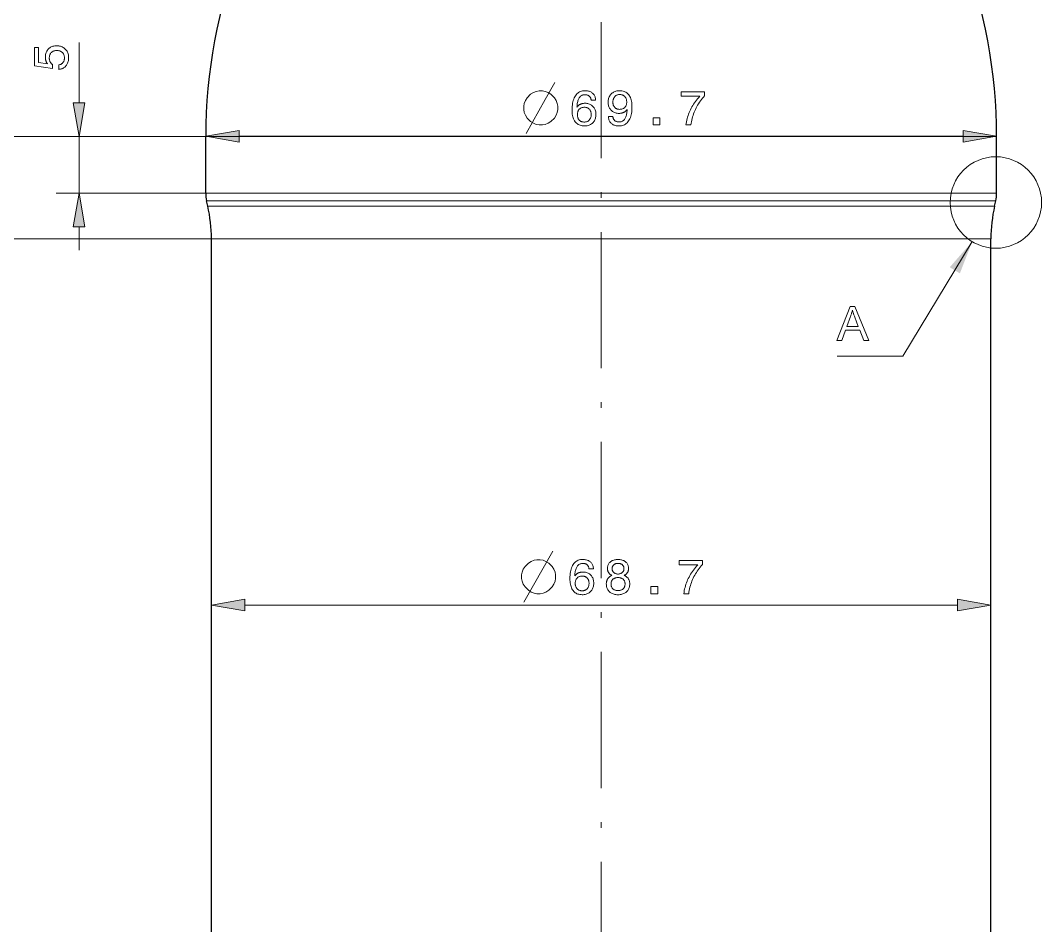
# Model space of a CAD drawing. Extents: x 0 to 297, y 0 to 420.
# Drawn here: x 57.5 to 147.5, y 231.6 to 311.3 of the extents above; entities that cross this region are included whole.
import ezdxf

# ---------------------------------------------------------------- set-up
doc = ezdxf.new("R2010")
doc.units = 0
doc.linetypes.add('DASHDOT', pattern=[18.5, 12, -3, 0.5, -3])

msp = doc.modelspace()

# ---------------------------------------------------------------- linework, layer by layer
at = {"color": 7, "linetype": 'DASHDOT', "lineweight": 13}
msp.add_line((108.657, 385.172), (108.657, 178.651), dxfattribs=at)
at = {"color": 7, "lineweight": 13, "ltscale": 0.133167}
msp.add_line((62.639, 304.039), (62.639, 309.366), dxfattribs=at)
at = {"color": 7, "lineweight": 13}
for p, q in [((73.807, 301.085), (47.58, 301.085)), ((139.241, 301.085), (73.807, 301.085)), ((76.761, 301.102), (140.552, 301.102)), ((139.241, 296.085), (73.807, 296.085)), ((139.176, 295.426), (73.88, 295.426)), ((139.08, 294.938), (73.99, 294.938)), ((74.307, 292.085), (47.563, 292.085)), ((74.307, 292.085), (47.58, 292.085)), ((138.802, 292.085), (74.307, 292.085)), ((77.261, 259.802), (140.052, 259.802))]:
    msp.add_line(p, q, dxfattribs=at)
at = {"color": 7, "lineweight": 13, "ltscale": 0.329192}
for p, q in [((73.807, 301.085), (60.639, 301.085)), ((73.807, 296.085), (60.639, 296.085))]:
    msp.add_line(p, q, dxfattribs=at)
at = {"color": 7, "lineweight": 13, "ltscale": 0.125}
msp.add_line((62.639, 296.085), (62.639, 301.085), dxfattribs=at)
at = {"color": 7, "lineweight": 30, "ltscale": 0.125}
for p, q in [((73.807, 296.085), (73.807, 301.085)), ((143.507, 296.085), (143.507, 301.085))]:
    msp.add_line(p, q, dxfattribs=at)
at = {"color": 7, "lineweight": 13, "ltscale": 0.106656}
for p, q in [((143.507, 301.085), (139.241, 301.085)), ((143.507, 296.085), (139.241, 296.085))]:
    msp.add_line(p, q, dxfattribs=at)
at = {"color": 7, "lineweight": 30, "ltscale": 0.0125}
for p, q in [((73.99, 294.938), (73.88, 295.426)), ((143.324, 294.938), (143.434, 295.426))]:
    msp.add_line(p, q, dxfattribs=at)
at = {"color": 7, "lineweight": 13, "ltscale": 0.106432}
msp.add_line((143.434, 295.426), (139.176, 295.426), dxfattribs=at)
at = {"color": 7, "lineweight": 13, "ltscale": 0.106096}
msp.add_line((143.324, 294.938), (139.08, 294.938), dxfattribs=at)
at = {"color": 7, "lineweight": 13, "ltscale": 0.05114}
msp.add_line((62.639, 291.085), (62.639, 293.13), dxfattribs=at)
at = {"color": 7, "lineweight": 30}
for p, q in [((74.307, 198.885), (74.307, 292.085)), ((143.007, 198.885), (143.007, 292.085))]:
    msp.add_line(p, q, dxfattribs=at)
at = {"color": 7, "lineweight": 13, "ltscale": 0.105126}
msp.add_line((143.007, 292.085), (138.802, 292.085), dxfattribs=at)
at = {"color": 7, "lineweight": 13}
for points in [[(60.857, 306.996), (60.857, 307.397), (60.903, 307.405), (60.947, 307.416), (60.988, 307.429), (61.028, 307.445), (61.066, 307.463), (61.101, 307.484), (61.135, 307.507), (61.166, 307.533), (61.195, 307.561), (61.223, 307.592), (61.248, 307.624), (61.27, 307.659), (61.29, 307.695), (61.307, 307.733), (61.322, 307.773), (61.334, 307.814), (61.343, 307.857), (61.349, 307.902), (61.353, 307.949), (61.355, 307.997), (61.353, 308.057), (61.347, 308.113), (61.338, 308.168), (61.325, 308.22), (61.309, 308.269), (61.289, 308.317), (61.265, 308.362), (61.237, 308.404), (61.206, 308.445), (61.171, 308.482), (61.133, 308.517), (61.093, 308.548), (61.051, 308.576), (61.006, 308.6), (60.959, 308.62), (60.909, 308.636), (60.858, 308.649), (60.804, 308.658), (60.747, 308.664), (60.688, 308.666), (60.629, 308.664), (60.571, 308.659), (60.516, 308.649), (60.464, 308.637), (60.414, 308.62), (60.366, 308.601), (60.321, 308.577), (60.279, 308.55), (60.239, 308.519), (60.201, 308.484), (60.167, 308.447), (60.136, 308.407), (60.109, 308.365), (60.085, 308.32), (60.065, 308.272), (60.049, 308.222), (60.036, 308.17), (60.027, 308.115), (60.022, 308.057), (60.02, 307.997), (60.021, 307.963), (60.023, 307.929), (60.026, 307.895), (60.031, 307.862), (60.037, 307.83), (60.045, 307.799), (60.054, 307.768), (60.065, 307.737), (60.076, 307.707), (60.09, 307.678), (60.104, 307.65), (60.12, 307.622), (60.137, 307.595), (60.156, 307.568), (60.176, 307.543), (60.197, 307.518), (60.22, 307.494), (60.244, 307.471), (60.27, 307.448), (60.296, 307.426), (60.296, 307.083), (58.707, 307.319), (58.707, 308.921), (59.061, 308.921), (59.061, 307.607), (59.868, 307.487), (59.85, 307.509), (59.832, 307.532), (59.815, 307.555), (59.8, 307.58), (59.785, 307.605), (59.771, 307.63), (59.758, 307.657), (59.746, 307.684), (59.734, 307.712), (59.724, 307.741), (59.714, 307.771), (59.706, 307.801), (59.699, 307.832), (59.692, 307.863), (59.687, 307.894), (59.682, 307.927), (59.679, 307.959), (59.676, 307.993), (59.675, 308.026), (59.674, 308.061), (59.677, 308.151), (59.685, 308.238), (59.699, 308.322), (59.718, 308.401), (59.743, 308.477), (59.773, 308.55), (59.809, 308.619), (59.85, 308.684), (59.896, 308.746), (59.948, 308.804), (60.005, 308.857), (60.065, 308.905), (60.128, 308.947), (60.195, 308.984), (60.265, 309.015), (60.339, 309.04), (60.416, 309.06), (60.496, 309.074), (60.58, 309.083), (60.667, 309.085), (60.76, 309.082), (60.849, 309.073), (60.935, 309.059), (61.016, 309.038), (61.095, 309.011), (61.169, 308.978), (61.241, 308.939), (61.308, 308.894), (61.372, 308.844), (61.433, 308.787), (61.488, 308.726), (61.538, 308.66), (61.582, 308.592), (61.62, 308.52), (61.652, 308.444), (61.679, 308.364), (61.699, 308.281), (61.714, 308.194), (61.723, 308.104), (61.726, 308.01), (61.723, 307.927), (61.716, 307.846), (61.704, 307.769), (61.687, 307.694), (61.666, 307.622), (61.64, 307.554), (61.608, 307.488), (61.573, 307.425), (61.532, 307.364), (61.486, 307.307), (61.437, 307.254), (61.385, 307.205), (61.329, 307.162), (61.271, 307.123), (61.209, 307.09), (61.145, 307.061), (61.078, 307.037), (61.007, 307.019), (60.934, 307.005)], [(103.485, 305.102), (103.185, 305.102), (102.935, 305.052), (102.685, 304.952), (102.435, 304.802), (102.135, 304.502), (101.985, 304.252), (101.885, 304.002), (101.835, 303.752), (101.835, 303.452), (101.885, 303.202), (101.985, 302.952), (102.135, 302.702), (102.435, 302.402), (102.685, 302.252), (102.935, 302.152), (103.185, 302.102), (103.485, 302.102), (103.735, 302.152), (103.985, 302.252), (104.235, 302.402), (104.535, 302.702), (104.685, 302.952), (104.785, 303.202), (104.835, 303.452), (104.835, 303.752), (104.785, 304.002), (104.685, 304.252), (104.535, 304.502), (104.235, 304.802), (103.985, 304.952), (103.735, 305.052)], [(108.171, 304.291), (107.775, 304.291), (107.769, 304.336), (107.761, 304.38), (107.751, 304.421), (107.738, 304.46), (107.723, 304.497), (107.705, 304.532), (107.686, 304.564), (107.664, 304.594), (107.639, 304.622), (107.613, 304.648), (107.584, 304.672), (107.553, 304.692), (107.52, 304.711), (107.485, 304.727), (107.448, 304.741), (107.408, 304.752), (107.367, 304.76), (107.324, 304.766), (107.278, 304.77), (107.231, 304.771), (107.167, 304.769), (107.106, 304.761), (107.047, 304.747), (106.992, 304.728), (106.941, 304.704), (106.892, 304.674), (106.846, 304.639), (106.803, 304.599), (106.764, 304.553), (106.727, 304.502), (106.694, 304.445), (106.663, 304.382), (106.635, 304.315), (106.61, 304.241), (106.588, 304.162), (106.569, 304.078), (106.553, 303.987), (106.54, 303.892), (106.53, 303.79), (106.523, 303.684), (106.548, 303.715), (106.575, 303.745), (106.604, 303.774), (106.633, 303.801), (106.663, 303.826), (106.694, 303.85), (106.727, 303.873), (106.761, 303.893), (106.796, 303.913), (106.831, 303.93), (106.868, 303.946), (106.906, 303.961), (106.945, 303.973), (106.984, 303.984), (107.025, 303.993), (107.066, 304.001), (107.108, 304.007), (107.151, 304.011), (107.195, 304.014), (107.239, 304.015), (107.323, 304.012), (107.403, 304.004), (107.48, 303.99), (107.554, 303.971), (107.625, 303.946), (107.693, 303.916), (107.757, 303.881), (107.818, 303.84), (107.876, 303.793), (107.931, 303.742), (107.981, 303.685), (108.027, 303.625), (108.066, 303.562), (108.101, 303.495), (108.13, 303.425), (108.154, 303.351), (108.173, 303.274), (108.186, 303.193), (108.194, 303.109), (108.197, 303.022), (108.194, 302.934), (108.185, 302.849), (108.171, 302.768), (108.151, 302.691), (108.126, 302.617), (108.095, 302.546), (108.059, 302.478), (108.016, 302.414), (107.969, 302.353), (107.915, 302.295), (107.857, 302.242), (107.796, 302.195), (107.731, 302.153), (107.662, 302.117), (107.59, 302.086), (107.515, 302.061), (107.436, 302.041), (107.353, 302.027), (107.268, 302.019), (107.178, 302.016), (107.075, 302.02), (106.977, 302.031), (106.884, 302.049), (106.796, 302.074), (106.713, 302.107), (106.635, 302.147), (106.561, 302.195), (106.493, 302.249), (106.429, 302.311), (106.371, 302.381), (106.318, 302.457), (106.27, 302.539), (106.228, 302.629), (106.191, 302.724), (106.16, 302.826), (106.135, 302.934), (106.116, 303.049), (106.102, 303.171), (106.093, 303.298), (106.09, 303.433), (106.093, 303.59), (106.102, 303.74), (106.117, 303.883), (106.138, 304.019), (106.165, 304.147), (106.198, 304.268), (106.237, 304.382), (106.281, 304.488), (106.332, 304.588), (106.389, 304.68), (106.451, 304.764), (106.518, 304.839), (106.589, 304.905), (106.666, 304.962), (106.747, 305.011), (106.833, 305.051), (106.924, 305.082), (107.019, 305.104), (107.119, 305.117), (107.225, 305.121), (107.308, 305.119), (107.389, 305.113), (107.465, 305.102), (107.538, 305.087), (107.608, 305.067), (107.673, 305.043), (107.735, 305.015), (107.794, 304.982), (107.849, 304.945), (107.9, 304.904), (107.948, 304.859), (107.99, 304.81), (108.029, 304.758), (108.063, 304.702), (108.092, 304.642), (108.117, 304.579), (108.137, 304.512), (108.153, 304.442), (108.164, 304.368)], [(109.297, 302.844), (109.693, 302.844), (109.697, 302.8), (109.703, 302.758), (109.712, 302.718), (109.723, 302.68), (109.737, 302.644), (109.753, 302.609), (109.773, 302.577), (109.795, 302.547), (109.819, 302.519), (109.846, 302.492), (109.876, 302.468), (109.907, 302.447), (109.941, 302.428), (109.976, 302.411), (110.014, 302.398), (110.054, 302.386), (110.096, 302.377), (110.139, 302.371), (110.185, 302.367), (110.233, 302.366), (110.297, 302.369), (110.358, 302.377), (110.417, 302.39), (110.472, 302.409), (110.523, 302.433), (110.572, 302.463), (110.618, 302.498), (110.661, 302.538), (110.7, 302.584), (110.737, 302.635), (110.77, 302.691), (110.801, 302.753), (110.829, 302.821), (110.854, 302.895), (110.876, 302.974), (110.895, 303.059), (110.911, 303.149), (110.924, 303.245), (110.934, 303.347), (110.941, 303.454), (110.916, 303.422), (110.889, 303.391), (110.861, 303.362), (110.831, 303.335), (110.801, 303.309), (110.77, 303.285), (110.737, 303.263), (110.704, 303.242), (110.669, 303.223), (110.634, 303.205), (110.597, 303.189), (110.559, 303.175), (110.521, 303.162), (110.482, 303.151), (110.442, 303.142), (110.401, 303.134), (110.359, 303.128), (110.317, 303.124), (110.273, 303.121), (110.229, 303.121), (110.145, 303.123), (110.065, 303.132), (109.988, 303.145), (109.914, 303.164), (109.843, 303.189), (109.775, 303.219), (109.711, 303.254), (109.65, 303.295), (109.592, 303.342), (109.537, 303.394), (109.487, 303.45), (109.442, 303.51), (109.402, 303.573), (109.367, 303.64), (109.338, 303.71), (109.314, 303.784), (109.296, 303.861), (109.282, 303.942), (109.274, 304.026), (109.272, 304.114), (109.275, 304.202), (109.283, 304.286), (109.297, 304.368), (109.317, 304.446), (109.342, 304.52), (109.373, 304.591), (109.41, 304.659), (109.452, 304.724), (109.5, 304.784), (109.553, 304.842), (109.611, 304.895), (109.673, 304.943), (109.738, 304.984), (109.806, 305.021), (109.878, 305.052), (109.954, 305.077), (110.032, 305.096), (110.115, 305.11), (110.201, 305.119), (110.29, 305.121), (110.393, 305.118), (110.49, 305.107), (110.583, 305.089), (110.671, 305.063), (110.754, 305.03), (110.831, 304.99), (110.905, 304.943), (110.973, 304.888), (111.036, 304.826), (111.094, 304.757), (111.147, 304.68), (111.195, 304.598), (111.237, 304.509), (111.273, 304.413), (111.304, 304.311), (111.329, 304.203), (111.348, 304.088), (111.362, 303.967), (111.371, 303.839), (111.374, 303.705), (111.371, 303.546), (111.362, 303.395), (111.347, 303.251), (111.326, 303.115), (111.299, 302.986), (111.267, 302.865), (111.228, 302.751), (111.183, 302.645), (111.133, 302.546), (111.076, 302.454), (111.014, 302.371), (110.947, 302.297), (110.875, 302.231), (110.798, 302.174), (110.716, 302.126), (110.629, 302.086), (110.536, 302.055), (110.439, 302.034), (110.336, 302.02), (110.229, 302.016), (110.145, 302.018), (110.065, 302.025), (109.989, 302.036), (109.916, 302.052), (109.846, 302.072), (109.78, 302.097), (109.717, 302.126), (109.658, 302.16), (109.602, 302.199), (109.55, 302.242), (109.502, 302.288), (109.459, 302.338), (109.421, 302.391), (109.388, 302.446), (109.36, 302.505), (109.337, 302.567), (109.32, 302.632), (109.307, 302.7), (109.3, 302.771)], [(109.689, 304.118), (109.691, 304.061), (109.696, 304.006), (109.704, 303.954), (109.715, 303.904), (109.729, 303.856), (109.747, 303.811), (109.768, 303.768), (109.792, 303.727), (109.82, 303.689), (109.85, 303.653), (109.884, 303.62), (109.919, 303.59), (109.957, 303.564), (109.996, 303.542), (110.038, 303.523), (110.082, 303.507), (110.127, 303.495), (110.175, 303.486), (110.225, 303.481), (110.277, 303.479), (110.335, 303.481), (110.39, 303.486), (110.443, 303.495), (110.493, 303.507), (110.541, 303.522), (110.586, 303.541), (110.628, 303.563), (110.668, 303.589), (110.705, 303.618), (110.74, 303.651), (110.772, 303.687), (110.8, 303.725), (110.826, 303.765), (110.847, 303.809), (110.866, 303.855), (110.881, 303.903), (110.893, 303.954), (110.901, 304.007), (110.906, 304.063), (110.908, 304.122), (110.906, 304.181), (110.901, 304.238), (110.893, 304.292), (110.881, 304.344), (110.866, 304.393), (110.847, 304.439), (110.826, 304.484), (110.8, 304.525), (110.772, 304.565), (110.74, 304.602), (110.705, 304.636), (110.668, 304.666), (110.629, 304.693), (110.588, 304.716), (110.544, 304.735), (110.498, 304.751), (110.449, 304.764), (110.398, 304.773), (110.345, 304.778), (110.29, 304.78), (110.237, 304.778), (110.186, 304.773), (110.137, 304.763), (110.091, 304.751), (110.046, 304.734), (110.004, 304.714), (109.963, 304.69), (109.925, 304.663), (109.889, 304.632), (109.855, 304.597), (109.823, 304.56), (109.795, 304.52), (109.77, 304.478), (109.749, 304.433), (109.731, 304.386), (109.716, 304.337), (109.704, 304.286), (109.696, 304.232), (109.691, 304.176)], [(116.13, 302.102), (116.151, 302.246), (116.177, 302.388), (116.206, 302.527), (116.24, 302.665), (116.278, 302.8), (116.319, 302.934), (116.365, 303.066), (116.415, 303.195), (116.469, 303.323), (116.527, 303.448), (116.59, 303.573), (116.657, 303.696), (116.728, 303.817), (116.804, 303.938), (116.885, 304.058), (116.971, 304.177), (117.061, 304.294), (117.156, 304.411), (117.255, 304.526), (117.359, 304.641), (115.719, 304.641), (115.719, 305.035), (117.774, 305.035), (117.774, 304.677), (117.674, 304.564), (117.578, 304.451), (117.486, 304.335), (117.398, 304.218), (117.315, 304.099), (117.235, 303.978), (117.16, 303.856), (117.089, 303.732), (117.023, 303.606), (116.96, 303.479), (116.902, 303.35), (116.848, 303.219), (116.798, 303.086), (116.753, 302.951), (116.711, 302.814), (116.674, 302.676), (116.641, 302.535), (116.612, 302.393), (116.587, 302.249), (116.566, 302.102)], [(62.118, 304.039), (62.639, 301.085), (63.16, 304.039)], [(107.779, 303.017), (107.777, 303.075), (107.773, 303.13), (107.764, 303.183), (107.753, 303.233), (107.739, 303.281), (107.721, 303.327), (107.7, 303.37), (107.675, 303.411), (107.648, 303.449), (107.617, 303.485), (107.583, 303.519), (107.548, 303.548), (107.51, 303.575), (107.471, 303.597), (107.429, 303.617), (107.386, 303.632), (107.34, 303.645), (107.292, 303.653), (107.243, 303.659), (107.191, 303.66), (107.133, 303.659), (107.078, 303.653), (107.025, 303.645), (106.975, 303.633), (106.928, 303.617), (106.883, 303.598), (106.84, 303.576), (106.8, 303.55), (106.763, 303.52), (106.728, 303.487), (106.696, 303.452), (106.668, 303.413), (106.643, 303.372), (106.621, 303.329), (106.602, 303.282), (106.587, 303.234), (106.576, 303.182), (106.567, 303.129), (106.562, 303.072), (106.561, 303.013), (106.562, 302.954), (106.567, 302.898), (106.575, 302.843), (106.587, 302.792), (106.602, 302.743), (106.62, 302.696), (106.642, 302.652), (106.666, 302.61), (106.695, 302.571), (106.726, 302.535), (106.76, 302.501), (106.797, 302.471), (106.836, 302.444), (106.877, 302.421), (106.921, 302.402), (106.967, 302.386), (107.015, 302.373), (107.066, 302.365), (107.119, 302.359), (107.174, 302.357), (107.227, 302.359), (107.278, 302.365), (107.327, 302.374), (107.374, 302.387), (107.418, 302.403), (107.461, 302.423), (107.502, 302.447), (107.54, 302.474), (107.577, 302.505), (107.611, 302.54), (107.643, 302.577), (107.672, 302.617), (107.697, 302.659), (107.719, 302.704), (107.737, 302.75), (107.752, 302.799), (107.764, 302.85), (107.772, 302.904), (107.777, 302.959)], [(113.233, 302.102), (113.233, 302.745), (113.83, 302.745), (113.83, 302.102)], [(76.761, 301.623), (73.807, 301.102), (76.761, 300.581)], [(140.552, 300.581), (143.507, 301.102), (140.552, 301.623)], [(63.16, 293.13), (62.639, 296.085), (62.118, 293.13)], [(129.439, 283.11), (130.591, 286.11), (131.019, 286.11), (132.246, 283.11), (131.794, 283.11), (131.444, 284.019), (130.19, 284.019), (129.86, 283.11)], [(130.304, 284.342), (131.321, 284.342), (131.008, 285.173), (130.98, 285.247), (130.954, 285.319), (130.929, 285.388), (130.905, 285.454), (130.883, 285.518), (130.863, 285.579), (130.844, 285.637), (130.826, 285.692), (130.81, 285.745), (130.795, 285.795), (130.784, 285.738), (130.771, 285.68), (130.757, 285.622), (130.742, 285.565), (130.726, 285.508), (130.71, 285.45), (130.692, 285.393), (130.674, 285.336), (130.654, 285.279), (130.634, 285.222)], [(103.295, 263.802), (102.995, 263.802), (102.745, 263.752), (102.495, 263.652), (102.245, 263.502), (101.945, 263.202), (101.795, 262.952), (101.695, 262.702), (101.645, 262.452), (101.645, 262.152), (101.695, 261.902), (101.795, 261.652), (101.945, 261.402), (102.245, 261.102), (102.495, 260.952), (102.745, 260.852), (102.995, 260.802), (103.295, 260.802), (103.545, 260.852), (103.795, 260.952), (104.045, 261.102), (104.345, 261.402), (104.495, 261.652), (104.595, 261.902), (104.645, 262.152), (104.645, 262.452), (104.595, 262.702), (104.495, 262.952), (104.345, 263.202), (104.045, 263.502), (103.795, 263.652), (103.545, 263.752)], [(107.981, 262.991), (107.584, 262.991), (107.578, 263.036), (107.57, 263.08), (107.56, 263.121), (107.547, 263.16), (107.532, 263.197), (107.515, 263.232), (107.495, 263.264), (107.473, 263.294), (107.449, 263.322), (107.422, 263.348), (107.393, 263.371), (107.362, 263.392), (107.329, 263.411), (107.294, 263.427), (107.257, 263.44), (107.218, 263.452), (107.177, 263.46), (107.133, 263.466), (107.088, 263.47), (107.04, 263.471), (106.976, 263.469), (106.915, 263.461), (106.857, 263.447), (106.802, 263.428), (106.75, 263.404), (106.701, 263.374), (106.655, 263.339), (106.613, 263.299), (106.573, 263.253), (106.536, 263.201), (106.503, 263.145), (106.472, 263.082), (106.445, 263.014), (106.42, 262.941), (106.398, 262.862), (106.379, 262.777), (106.363, 262.687), (106.35, 262.592), (106.339, 262.49), (106.332, 262.383), (106.358, 262.415), (106.385, 262.445), (106.413, 262.474), (106.442, 262.501), (106.472, 262.526), (106.504, 262.55), (106.536, 262.573), (106.57, 262.593), (106.605, 262.612), (106.641, 262.63), (106.678, 262.646), (106.716, 262.66), (106.754, 262.673), (106.794, 262.684), (106.834, 262.693), (106.875, 262.701), (106.917, 262.707), (106.96, 262.711), (107.004, 262.714), (107.049, 262.714), (107.132, 262.712), (107.213, 262.704), (107.29, 262.69), (107.364, 262.671), (107.435, 262.646), (107.502, 262.616), (107.566, 262.581), (107.628, 262.54), (107.686, 262.493), (107.74, 262.441), (107.791, 262.385), (107.836, 262.325), (107.876, 262.262), (107.91, 262.195), (107.94, 262.125), (107.963, 262.051), (107.982, 261.974), (107.995, 261.893), (108.003, 261.809), (108.006, 261.721), (108.003, 261.634), (107.995, 261.549), (107.981, 261.468), (107.961, 261.391), (107.936, 261.316), (107.905, 261.245), (107.868, 261.178), (107.826, 261.114), (107.778, 261.053), (107.724, 260.995), (107.666, 260.942), (107.605, 260.895), (107.54, 260.853), (107.471, 260.816), (107.4, 260.786), (107.324, 260.761), (107.245, 260.741), (107.163, 260.727), (107.077, 260.719), (106.988, 260.716), (106.885, 260.72), (106.787, 260.73), (106.694, 260.749), (106.605, 260.774), (106.522, 260.807), (106.444, 260.847), (106.371, 260.895), (106.302, 260.949), (106.239, 261.011), (106.18, 261.081), (106.127, 261.157), (106.079, 261.239), (106.037, 261.328), (106.001, 261.424), (105.97, 261.526), (105.945, 261.634), (105.925, 261.749), (105.911, 261.871), (105.903, 261.998), (105.9, 262.133), (105.903, 262.29), (105.912, 262.44), (105.927, 262.583), (105.948, 262.719), (105.974, 262.847), (106.007, 262.968), (106.046, 263.082), (106.091, 263.188), (106.141, 263.288), (106.198, 263.38), (106.26, 263.464), (106.327, 263.539), (106.399, 263.605), (106.475, 263.662), (106.556, 263.711), (106.642, 263.751), (106.733, 263.782), (106.829, 263.804), (106.929, 263.817), (107.034, 263.821), (107.118, 263.819), (107.198, 263.813), (107.275, 263.802), (107.348, 263.787), (107.417, 263.767), (107.483, 263.743), (107.545, 263.715), (107.603, 263.682), (107.658, 263.645), (107.71, 263.604), (107.757, 263.559), (107.8, 263.51), (107.838, 263.458), (107.872, 263.402), (107.901, 263.342), (107.926, 263.279), (107.946, 263.212), (107.962, 263.142), (107.974, 263.068)], [(109.606, 262.417), (109.567, 262.436), (109.531, 262.456), (109.496, 262.477), (109.463, 262.5), (109.433, 262.524), (109.404, 262.549), (109.377, 262.576), (109.352, 262.604), (109.33, 262.633), (109.309, 262.664), (109.29, 262.696), (109.273, 262.729), (109.258, 262.764), (109.245, 262.8), (109.234, 262.838), (109.226, 262.877), (109.219, 262.917), (109.214, 262.959), (109.211, 263.003), (109.21, 263.048), (109.212, 263.115), (109.22, 263.18), (109.233, 263.242), (109.251, 263.302), (109.274, 263.359), (109.303, 263.414), (109.336, 263.466), (109.375, 263.515), (109.419, 263.562), (109.468, 263.606), (109.521, 263.647), (109.578, 263.684), (109.637, 263.716), (109.7, 263.744), (109.765, 263.768), (109.834, 263.787), (109.906, 263.802), (109.982, 263.813), (110.06, 263.819), (110.142, 263.821), (110.223, 263.819), (110.302, 263.813), (110.377, 263.802), (110.45, 263.787), (110.519, 263.768), (110.584, 263.744), (110.647, 263.716), (110.706, 263.684), (110.762, 263.647), (110.815, 263.606), (110.864, 263.562), (110.907, 263.515), (110.946, 263.466), (110.979, 263.414), (111.007, 263.359), (111.03, 263.302), (111.048, 263.242), (111.061, 263.18), (111.069, 263.115), (111.071, 263.048), (111.07, 263.002), (111.067, 262.959), (111.063, 262.916), (111.056, 262.876), (111.047, 262.836), (111.036, 262.798), (111.024, 262.762), (111.009, 262.727), (110.993, 262.694), (110.974, 262.662), (110.954, 262.631), (110.931, 262.602), (110.907, 262.574), (110.88, 262.548), (110.851, 262.523), (110.821, 262.499), (110.788, 262.476), (110.753, 262.455), (110.716, 262.436), (110.677, 262.417), (110.725, 262.398), (110.771, 262.376), (110.814, 262.353), (110.855, 262.327), (110.893, 262.3), (110.929, 262.27), (110.963, 262.239), (110.994, 262.205), (111.023, 262.17), (111.049, 262.133), (111.073, 262.093), (111.094, 262.052), (111.113, 262.01), (111.129, 261.965), (111.143, 261.919), (111.155, 261.871), (111.163, 261.822), (111.17, 261.77), (111.173, 261.717), (111.175, 261.662), (111.172, 261.578), (111.163, 261.497), (111.149, 261.419), (111.13, 261.345), (111.105, 261.274), (111.074, 261.207), (111.038, 261.143), (110.996, 261.083), (110.948, 261.026), (110.895, 260.973), (110.837, 260.924), (110.776, 260.88), (110.71, 260.842), (110.641, 260.808), (110.567, 260.78), (110.49, 260.757), (110.409, 260.739), (110.323, 260.726), (110.234, 260.718), (110.142, 260.716), (110.049, 260.718), (109.96, 260.726), (109.875, 260.739), (109.793, 260.757), (109.716, 260.78), (109.643, 260.808), (109.574, 260.842), (109.508, 260.88), (109.447, 260.924), (109.389, 260.973), (109.336, 261.026), (109.289, 261.083), (109.247, 261.143), (109.211, 261.207), (109.18, 261.274), (109.155, 261.345), (109.136, 261.419), (109.122, 261.497), (109.113, 261.578), (109.111, 261.662), (109.112, 261.717), (109.116, 261.77), (109.122, 261.822), (109.131, 261.871), (109.142, 261.919), (109.156, 261.965), (109.172, 262.01), (109.191, 262.052), (109.212, 262.093), (109.236, 262.133), (109.262, 262.17), (109.291, 262.205), (109.322, 262.239), (109.355, 262.27), (109.391, 262.3), (109.429, 262.327), (109.47, 262.353), (109.513, 262.376), (109.558, 262.398)], [(115.939, 260.802), (115.961, 260.946), (115.986, 261.088), (116.016, 261.227), (116.049, 261.365), (116.087, 261.5), (116.129, 261.634), (116.175, 261.766), (116.225, 261.895), (116.279, 262.023), (116.337, 262.148), (116.399, 262.272), (116.466, 262.395), (116.538, 262.517), (116.614, 262.638), (116.695, 262.758), (116.78, 262.877), (116.87, 262.994), (116.965, 263.111), (117.064, 263.226), (117.168, 263.341), (115.528, 263.341), (115.528, 263.735), (117.584, 263.735), (117.584, 263.376), (117.483, 263.264), (117.387, 263.15), (117.295, 263.035), (117.207, 262.918), (117.124, 262.799), (117.045, 262.678), (116.97, 262.556), (116.899, 262.432), (116.832, 262.306), (116.77, 262.179), (116.712, 262.05), (116.658, 261.919), (116.608, 261.786), (116.562, 261.651), (116.52, 261.514), (116.483, 261.376), (116.45, 261.235), (116.421, 261.093), (116.396, 260.949), (116.376, 260.802)], [(109.621, 263.014), (109.622, 262.972), (109.627, 262.931), (109.634, 262.892), (109.644, 262.855), (109.656, 262.82), (109.672, 262.786), (109.691, 262.754), (109.712, 262.724), (109.736, 262.695), (109.763, 262.668), (109.793, 262.643), (109.824, 262.621), (109.857, 262.601), (109.892, 262.584), (109.929, 262.57), (109.968, 262.558), (110.008, 262.549), (110.051, 262.543), (110.095, 262.539), (110.142, 262.537), (110.188, 262.539), (110.233, 262.543), (110.276, 262.549), (110.317, 262.558), (110.356, 262.57), (110.393, 262.584), (110.428, 262.601), (110.461, 262.621), (110.493, 262.643), (110.522, 262.668), (110.549, 262.695), (110.573, 262.724), (110.595, 262.754), (110.613, 262.786), (110.629, 262.82), (110.642, 262.855), (110.652, 262.892), (110.659, 262.931), (110.663, 262.972), (110.664, 263.014), (110.663, 263.056), (110.659, 263.096), (110.652, 263.135), (110.642, 263.171), (110.63, 263.206), (110.614, 263.239), (110.596, 263.27), (110.575, 263.299), (110.552, 263.327), (110.525, 263.352), (110.496, 263.376), (110.465, 263.397), (110.432, 263.415), (110.397, 263.431), (110.36, 263.445), (110.32, 263.456), (110.279, 263.464), (110.235, 263.471), (110.189, 263.474), (110.142, 263.476), (110.094, 263.474), (110.049, 263.471), (110.005, 263.464), (109.964, 263.456), (109.925, 263.445), (109.888, 263.431), (109.853, 263.415), (109.82, 263.397), (109.789, 263.376), (109.76, 263.352), (109.734, 263.327), (109.71, 263.299), (109.689, 263.27), (109.671, 263.239), (109.656, 263.206), (109.643, 263.171), (109.633, 263.135), (109.626, 263.096), (109.622, 263.056)], [(107.588, 261.717), (107.587, 261.775), (107.582, 261.83), (107.574, 261.882), (107.563, 261.933), (107.548, 261.981), (107.53, 262.026), (107.509, 262.07), (107.485, 262.111), (107.457, 262.149), (107.426, 262.185), (107.393, 262.219), (107.357, 262.248), (107.32, 262.275), (107.28, 262.297), (107.239, 262.317), (107.195, 262.332), (107.149, 262.345), (107.102, 262.353), (107.052, 262.359), (107, 262.36), (106.943, 262.359), (106.887, 262.353), (106.835, 262.345), (106.785, 262.333), (106.737, 262.317), (106.692, 262.298), (106.65, 262.276), (106.61, 262.25), (106.572, 262.22), (106.538, 262.187), (106.506, 262.152), (106.477, 262.113), (106.452, 262.072), (106.43, 262.029), (106.412, 261.982), (106.397, 261.934), (106.385, 261.882), (106.377, 261.828), (106.372, 261.772), (106.37, 261.713), (106.372, 261.654), (106.377, 261.597), (106.385, 261.543), (106.396, 261.492), (106.411, 261.443), (106.43, 261.396), (106.451, 261.352), (106.476, 261.31), (106.504, 261.271), (106.535, 261.234), (106.57, 261.201), (106.606, 261.171), (106.645, 261.144), (106.687, 261.121), (106.73, 261.102), (106.776, 261.086), (106.824, 261.073), (106.875, 261.064), (106.928, 261.059), (106.983, 261.057), (107.036, 261.059), (107.087, 261.065), (107.136, 261.074), (107.183, 261.087), (107.228, 261.103), (107.27, 261.123), (107.311, 261.147), (107.35, 261.174), (107.386, 261.205), (107.421, 261.24), (107.453, 261.277), (107.481, 261.317), (107.506, 261.359), (107.528, 261.404), (107.547, 261.45), (107.562, 261.499), (107.573, 261.55), (107.582, 261.604), (107.587, 261.659)], [(109.526, 261.671), (109.528, 261.617), (109.533, 261.566), (109.541, 261.517), (109.552, 261.47), (109.567, 261.426), (109.586, 261.383), (109.607, 261.344), (109.632, 261.306), (109.66, 261.271), (109.691, 261.238), (109.726, 261.207), (109.762, 261.18), (109.801, 261.156), (109.843, 261.136), (109.887, 261.118), (109.933, 261.104), (109.981, 261.093), (110.032, 261.085), (110.086, 261.08), (110.142, 261.078), (110.198, 261.08), (110.251, 261.085), (110.303, 261.093), (110.352, 261.104), (110.398, 261.118), (110.442, 261.136), (110.484, 261.156), (110.523, 261.18), (110.559, 261.207), (110.594, 261.238), (110.625, 261.271), (110.653, 261.306), (110.678, 261.344), (110.7, 261.383), (110.718, 261.426), (110.733, 261.47), (110.744, 261.517), (110.753, 261.566), (110.758, 261.617), (110.759, 261.671), (110.758, 261.721), (110.753, 261.769), (110.744, 261.814), (110.733, 261.858), (110.718, 261.899), (110.7, 261.939), (110.679, 261.976), (110.654, 262.011), (110.626, 262.044), (110.595, 262.075), (110.561, 262.103), (110.524, 262.128), (110.485, 262.15), (110.443, 262.17), (110.399, 262.186), (110.353, 262.199), (110.304, 262.21), (110.252, 262.217), (110.198, 262.222), (110.142, 262.223), (110.085, 262.222), (110.032, 262.217), (109.981, 262.21), (109.932, 262.199), (109.885, 262.186), (109.841, 262.17), (109.8, 262.15), (109.761, 262.128), (109.724, 262.103), (109.69, 262.075), (109.659, 262.044), (109.631, 262.011), (109.607, 261.976), (109.585, 261.939), (109.567, 261.899), (109.552, 261.858), (109.541, 261.814), (109.533, 261.769), (109.528, 261.721)], [(113.042, 260.802), (113.042, 261.445), (113.639, 261.445), (113.639, 260.802)], [(77.261, 260.323), (74.307, 259.802), (77.261, 259.281)], [(140.052, 259.281), (143.007, 259.802), (140.052, 260.323)]]:
    msp.add_lwpolyline(points, close=True, dxfattribs=at)
for points in [[(102.035, 301.352), (103.735, 304.352), (104.585, 305.852)], [(141.354, 291.824), (135.24, 281.722), (129.445, 281.722)], [(101.845, 260.052), (103.545, 263.052), (104.395, 264.552)]]:
    msp.add_lwpolyline(points, dxfattribs=at)
msp.add_circle((143.441, 295.272), 4.03, dxfattribs=at)
at = {"color": 7, "lineweight": 30}
for centre, radius, start, end in [((119.867, 301.085), 46.06, 138.04031, 179.99999), ((97.447, 301.085), 46.06, 0.00001, 41.95969), ((76.807, 296.085), 3, 180.00001, 192.68038), ((140.507, 296.085), 3, 347.31962, 360), ((61.307, 292.085), 13, 0, 12.68038), ((156.007, 292.085), 13, 167.31962, 179.99999)]:
    msp.add_arc(centre, radius, start, end, dxfattribs=at)
at = {"color": 7, "lineweight": 13}
for points in [[(62.118, 304.039), (62.639, 301.085), (62.118, 304.039), (63.16, 304.039)], [(76.761, 301.623), (73.807, 301.102), (76.761, 301.623), (76.761, 300.581)], [(140.552, 300.581), (143.507, 301.102), (140.552, 300.581), (140.552, 301.623)], [(63.16, 293.13), (62.639, 296.085), (63.16, 293.13), (62.118, 293.13)], [(140.27, 289.027), (141.354, 291.824), (139.379, 289.567)], [(77.261, 260.323), (74.307, 259.802), (77.261, 260.323), (77.261, 259.281)], [(140.052, 259.281), (143.007, 259.802), (140.052, 259.281), (140.052, 260.323)]]:
    msp.add_solid(points, dxfattribs=at)

doc.saveas('drawing.dxf')
